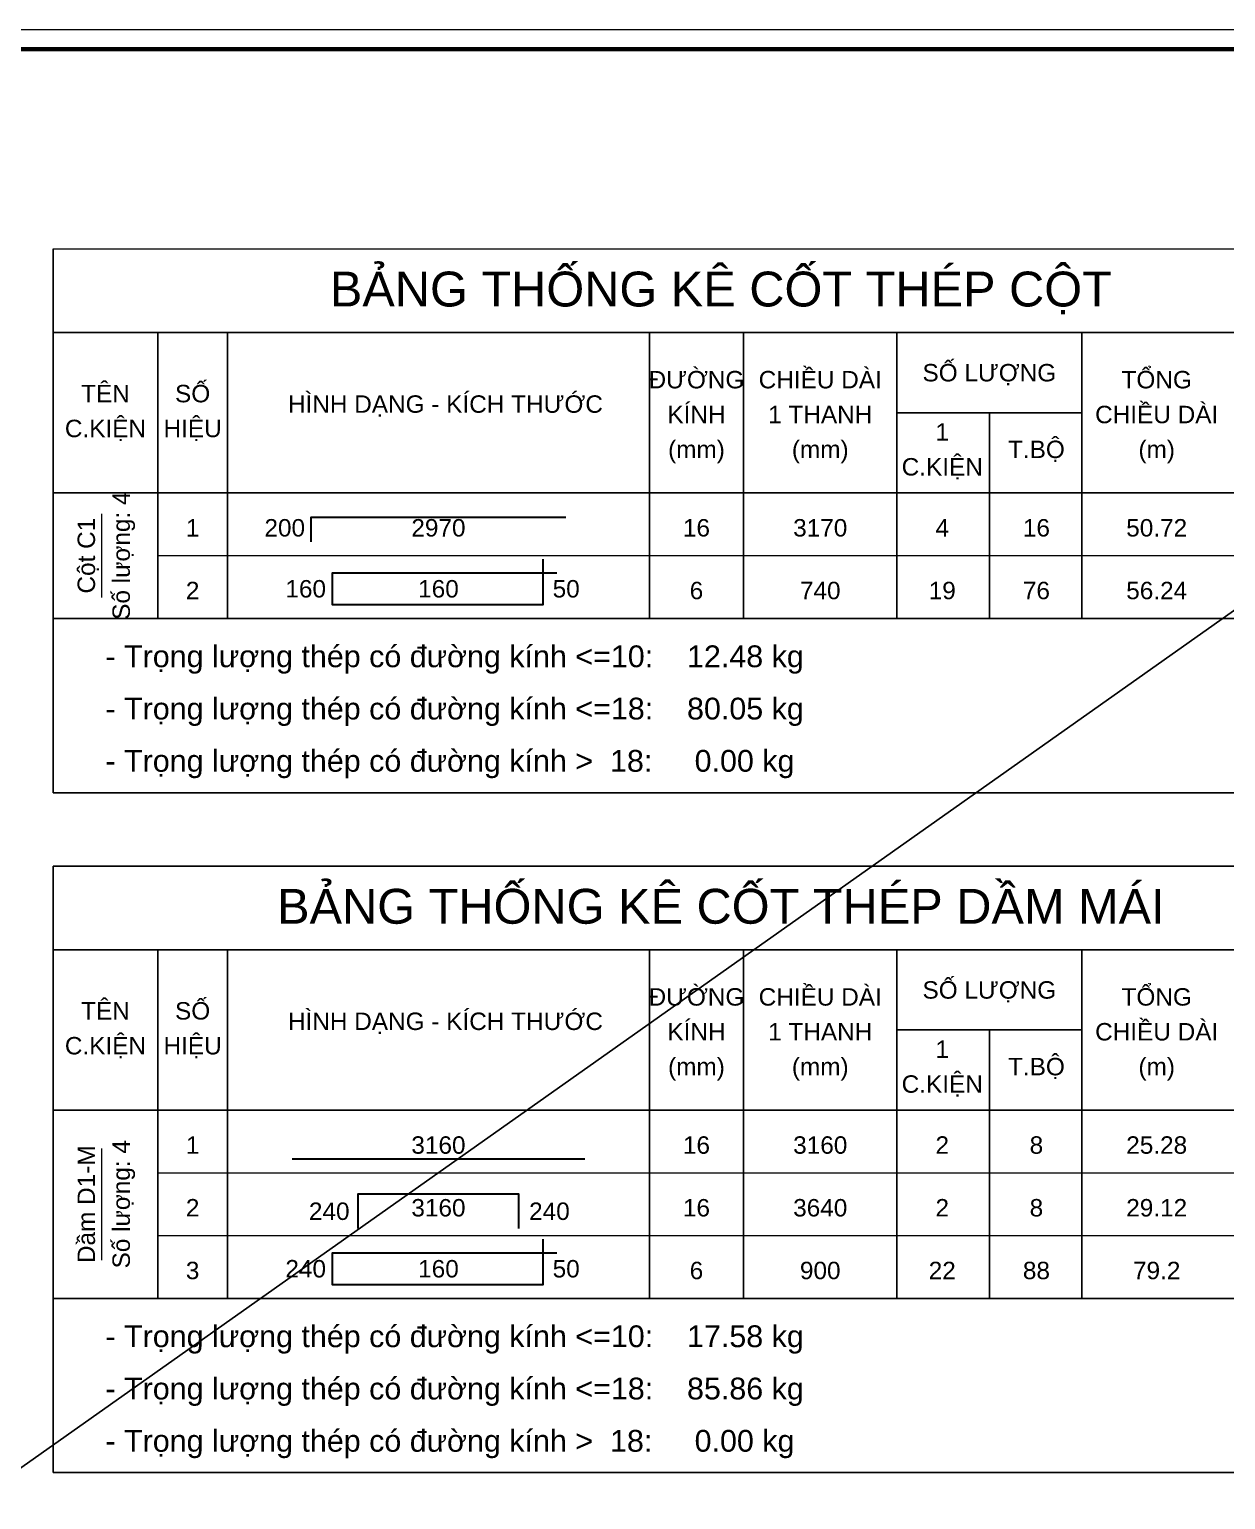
# Model space of a CAD drawing. Header units: millimetres. Extents: x 19378 to 572383, y -1120116 to -527168.
# Drawn here: x 219888 to 224698, y -554261 to -548347 of the extents above; entities that cross this region are included whole.
import ezdxf
from ezdxf.enums import TextEntityAlignment as Align

# ---------------------------------------------------------------- set-up
doc = ezdxf.new("R2010")
doc.units = ezdxf.units.MM
doc.header["$MEASUREMENT"] = 0
doc.linetypes.add('HIDDEN', pattern=[0.375, 0.25, -0.125])
doc.linetypes.add('HIDDENX2', pattern=[0.75, 0.5, -0.25])
doc.layers.get('Defpoints').update_dxf_attribs({"color": 1})
doc.layers.add('KCS_Plotter', color=11, linetype='Continuous', plot=False)
doc.layers.add('Khungten_LCDI', color=7, linetype='Continuous')
for name, color, linetype, lineweight in [('LC MANH DUT', 35, 'HIDDEN', 5), ('LC Net dam 1', 30, 'Continuous', 30), ('LC Net thay', 7, 'Continuous', 25), ('LC Text1', 3, 'Continuous', 20), ('NetMo', 9, 'HIDDENX2', 0), ('Text', 7, 'Continuous', 20)]:
    doc.layers.add(name, color=color, linetype=linetype, lineweight=lineweight)
doc.styles.add('Hoa', font='micross.ttf')
doc.styles.add('Khungten', font='VHAVAN.TTF', dxfattribs={"width": 0.9, "height": 5000})
doc.styles.add('Thuong', font='micross.ttf')
doc.styles.add('Title', font='VHBLACK.TTF', dxfattribs={"width": 0.8})

# ---------------------------------------------------------------- blocks, each defined once
blk = doc.blocks.new('Nha o can bo nhan vien Trung doan')
at = {"layer": 'Defpoints', "lineweight": 0}
blk.add_lwpolyline([(-1200, -14850), (-1200, 14850), (40800, 14850), (40800, -14850)], close=True, dxfattribs=at)
at = {"layer": 'Khungten_LCDI', "color": 5, "lineweight": 60}
blk.add_lwpolyline([(0, -14650), (0, 14650), (40600, 14650), (40600, -14650)], close=True, dxfattribs=at)
at = {"color": 7, "style": 'Khungten', "width": 0.8}
for tag, p in [('REVISION', (39499, -10746)), ('NGAYHT', (39576, -11636))]:
    blk.add_attdef(tag, text='', height=200, dxfattribs=at).set_placement(p, align=Align.CENTER)
at = {"layer": 'LC Text1', "style": 'Title', "width": 1.485915}
for tag, p, p2 in [('TENBANVE1', (36913, -8886), (40339, -8886)), ('TENBANVE2', (36913, -9562), (40339, -9562))]:
    blk.add_attdef(tag, text='', height=250, dxfattribs=at).set_placement(p, p2, align=Align.FIT)
at = {"layer": 'LC Text1', "style": 'Title', "width": 0.7}
blk.add_attdef('SOBANVE', text='', height=250, dxfattribs=at).set_placement((39562, -13896), align=Align.CENTER)

msp = doc.modelspace()

# ---------------------------------------------------------------- linework, layer by layer
at = {"layer": 'KCS_Plotter', "ltscale": 2}
msp.add_line((211235.6, -560227.2), (228035.6, -548347.2), dxfattribs=at)
at = {"layer": 'LC MANH DUT'}
for p, q in [((220404.2, -550464), (225353, -550464)), ((220404.2, -550716.4), (225353, -550716.4)), ((220404.2, -552946.8), (225353, -552946.8)), ((220404.2, -553199.2), (225353, -553199.2))]:
    msp.add_line(p, q, dxfattribs=at)
at = {"layer": 'LC Net dam 1'}
for points in [[(221021.1, -550408), (221021.1, -550309.8), (222044.5, -550309.8)], [(222009.4, -550534.1), (221105.2, -550534.1), (221105.2, -550660.3), (221953.4, -550660.3), (221953.4, -550478.1)], [(220944, -552890.8), (222121.6, -552890.8)], [(221210.3, -553171.1), (221210.3, -553030.9), (221855.2, -553030.9), (221855.2, -553171.1)], [(222009.4, -553269.3), (221105.2, -553269.3), (221105.2, -553395.4), (221953.4, -553395.4), (221953.4, -553213.2)]]:
    msp.add_lwpolyline(points, dxfattribs=at)
at = {"layer": 'LC Net thay'}
for p, q in [((219983.7, -549230.4), (219983.7, -551417.4)), ((219983.7, -549566.8), (225353, -549566.8)), ((220404.2, -549566.8), (220404.2, -550716.4)), ((220684.6, -549566.8), (220684.6, -550716.4)), ((222380.9, -549566.8), (222380.9, -550716.4)), ((222759.5, -549566.8), (222759.5, -550716.4)), ((223376.3, -549566.8), (223376.3, -550716.4)), ((224119.3, -549566.8), (224119.3, -550716.4)), ((223376.3, -549889.3), (224119.3, -549889.3)), ((223747.8, -549889.3), (223747.8, -550716.4)), ((219983.7, -550211.7), (225353, -550211.7)), ((219983.7, -550716.4), (225353, -550716.4)), ((219983.7, -550716.4), (225353, -550716.4)), ((219983.7, -551417.4), (225353, -551417.4)), ((219983.7, -551713.1), (225353, -551713.1)), ((219983.7, -551713.1), (219983.7, -554152.5)), ((219983.7, -552049.6), (225353, -552049.6)), ((220404.2, -552049.6), (220404.2, -553451.5)), ((220684.6, -552049.6), (220684.6, -553451.5)), ((222380.9, -552049.6), (222380.9, -553451.5)), ((222759.5, -552049.6), (222759.5, -553451.5)), ((223376.3, -552049.6), (223376.3, -553451.5)), ((224119.3, -552049.6), (224119.3, -553451.5)), ((223376.3, -552372), (224119.3, -552372)), ((223747.8, -552372), (223747.8, -553451.5)), ((219983.7, -552694.5), (225353, -552694.5)), ((219983.7, -553451.5), (225353, -553451.5)), ((219983.7, -554152.5), (225353, -554152.5))]:
    msp.add_line(p, q, dxfattribs=at)
at = {"layer": 'LC Text1'}
for p, q in [((220179.9, -550632.3), (220179.9, -550295.8)), ((220179.9, -553297.3), (220179.9, -552848.7))]:
    msp.add_line(p, q, dxfattribs=at)
at = {"layer": 'NetMo'}
msp.add_line((220404.2, -553451.5), (225353, -553451.5), dxfattribs=at)
at = {"layer": 'Text'}
for p, q in [((219983.7, -549230.4), (225353, -549230.4)), ((219983.7, -553451.5), (225353, -553451.5))]:
    msp.add_line(p, q, dxfattribs=at)

# ---------------------------------------------------------------- block references
at = {"layer": 'LC Net thay', "xscale": 0.3999999999995706, "yscale": 0.3999999999995706, "zscale": 0.3999999999995706}
msp.add_blockref('Nha o can bo nhan vien Trung doan', (211715.6, -554287.2), dxfattribs=at)

# ---------------------------------------------------------------- texts
at = {"layer": 'LC Text1', "color": 4, "style": 'Hoa'}
for s, p in [('BẢNG THỐNG KÊ CỐT THÉP CỘT', (222668.3, -549461.7)), ('BẢNG THỐNG KÊ CỐT THÉP DẦM MÁI', (222668.3, -551944.5))]:
    msp.add_text(s, height=140.192, dxfattribs=at).set_placement(p, align=Align.CENTER)
at = {"layer": 'LC Text1'}
for s, height, style, p in [('SỐ LƯỢNG', 70.1, 'Hoa', (223747.8, -549763.1)), ('ĐƯỜNG', 70.1, 'Hoa', (222570.2, -549791.1)), ('CHIỀU DÀI', 70.1, 'Hoa', (223067.9, -549791.1)), ('TỔNG', 70.1, 'Hoa', (224420.7, -549791.1)), ('TÊN', 70.1, 'Hoa', (220193.9, -549847.2)), ('SỐ', 70.1, 'Hoa', (220544.4, -549847.2)), ('HÌNH DẠNG - KÍCH THƯỚC', 70.096, 'Hoa', (221560.8, -549889.3)), ('KÍNH', 70.1, 'Hoa', (222570.2, -549931.3)), ('CHIỀU DÀI', 70.1, 'Hoa', (224420.7, -549931.3)), ('C.KIỆN', 70.1, 'Hoa', (220193.9, -549987.4)), ('HIỆU', 70.1, 'Hoa', (220544.4, -549987.4)), ('1 THANH', 70.1, 'Hoa', (223067.9, -549931.3)), ('1', 70.1, 'Hoa', (223558.5, -550001.4)), ('(mm)', 70.1, 'Thuong', (222570.2, -550071.5)), ('(mm)', 70.1, 'Thuong', (223067.9, -550071.5)), ('T.BỘ', 70.1, 'Hoa', (223937.1, -550071.5)), ('(m)', 70.1, 'Thuong', (224420.7, -550071.5)), ('C.KIỆN', 70.1, 'Hoa', (223558.5, -550141.6)), ('SỐ LƯỢNG', 70.1, 'Hoa', (223747.8, -552245.9)), ('ĐƯỜNG', 70.1, 'Hoa', (222570.2, -552273.9)), ('CHIỀU DÀI', 70.1, 'Hoa', (223067.9, -552273.9)), ('TỔNG', 70.1, 'Hoa', (224420.7, -552273.9)), ('TÊN', 70.1, 'Hoa', (220193.9, -552330)), ('SỐ', 70.1, 'Hoa', (220544.4, -552330)), ('HÌNH DẠNG - KÍCH THƯỚC', 70.096, 'Hoa', (221560.8, -552372)), ('KÍNH', 70.1, 'Hoa', (222570.2, -552414.1)), ('1 THANH', 70.1, 'Hoa', (223067.9, -552414.1)), ('CHIỀU DÀI', 70.1, 'Hoa', (224420.7, -552414.1)), ('C.KIỆN', 70.1, 'Hoa', (220193.9, -552470.2)), ('HIỆU', 70.1, 'Hoa', (220544.4, -552470.2)), ('1', 70.1, 'Hoa', (223558.5, -552484.2)), ('(mm)', 70.1, 'Thuong', (222570.2, -552554.3)), ('(mm)', 70.1, 'Thuong', (223067.9, -552554.3)), ('T.BỘ', 70.1, 'Hoa', (223937.1, -552554.3)), ('(m)', 70.1, 'Thuong', (224420.7, -552554.3)), ('C.KIỆN', 70.1, 'Hoa', (223558.5, -552624.4))]:
    msp.add_text(s, height=height, dxfattribs=dict(at, style=style)).set_placement(p, align=Align.CENTER)
at = {"layer": 'LC Text1', "style": 'Hoa'}
for s, height, p in [('Số lượng: 4', 70.096, (220292.1, -550464)), ('Cột C1', 70.1, (220151.9, -550464)), ('Dầm D1-M', 70.1, (220151.9, -553073)), ('Số lượng: 4', 70.096, (220292.1, -553073))]:
    msp.add_text(s, height=height, rotation=90.00021, dxfattribs=at).set_placement(p, align=Align.CENTER)
for s, p in [('1', (220544.4, -550408)), ('2970', (221532.8, -550408)), ('16', (222570.2, -550408)), ('2', (220544.4, -550660.3)), ('160', (221532.8, -550653.3)), ('6', (222570.2, -550660.3)), ('1', (220544.4, -552890.8)), ('3160', (221532.8, -552890.8)), ('16', (222570.2, -552890.8)), ('3160', (223067.9, -552890.8)), ('2', (223558.5, -552890.8)), ('8', (223937.1, -552890.8)), ('25.28', (224420.7, -552890.8)), ('2', (220544.4, -553143.1)), ('3160', (221532.8, -553143.1)), ('16', (222570.2, -553143.1)), ('3', (220544.4, -553395.4)), ('160', (221532.8, -553388.4)), ('6', (222570.2, -553395.4))]:
    msp.add_text(s, height=70.1, dxfattribs=at).set_placement(p, align=Align.BOTTOM_CENTER)
for s, p in [('200', (220996.5, -550408)), ('160', (221080.7, -550653.3)), ('240', (221175.3, -553157.1)), ('240', (221080.7, -553388.4))]:
    msp.add_text(s, height=70.1, dxfattribs=at).set_placement(p, align=Align.BOTTOM_RIGHT)
at = {"layer": 'LC Text1', "color": 7, "style": 'Hoa'}
for s, p in [('3170', (223067.9, -550408)), ('4', (223558.5, -550408)), ('16', (223937.1, -550408)), ('50.72', (224420.7, -550408)), ('740', (223067.9, -550660.3)), ('19', (223558.5, -550660.3)), ('76', (223937.1, -550660.3)), ('56.24', (224420.7, -550660.3)), ('3640', (223067.9, -553143.1)), ('2', (223558.5, -553143.1)), ('8', (223937.1, -553143.1)), ('29.12', (224420.7, -553143.1)), ('900', (223067.9, -553395.4)), ('22', (223558.5, -553395.4)), ('88', (223937.1, -553395.4)), ('79.2', (224420.7, -553395.4))]:
    msp.add_text(s, height=70.1, dxfattribs=at).set_placement(p, align=Align.BOTTOM_CENTER)
at = {"layer": 'LC Text1', "style": 'Hoa'}
for s, p in [('50', (221991.9, -550653.3)), ('240', (221897.3, -553157.1)), ('50', (221991.9, -553388.4))]:
    msp.add_text(s, height=70.1, dxfattribs=at).set_placement(p, align=Align.BOTTOM_LEFT)
for s, p in [('- Trọng lượng thép có đường kính <=10:    12.48 kg', (220193.9, -550912.7)), ('- Trọng lượng thép có đường kính <=18:    80.05 kg', (220193.9, -551123)), ('- Trọng lượng thép có đường kính >  18:     0.00 kg', (220193.9, -551333.2)), ('- Trọng lượng thép có đường kính <=10:    17.58 kg', (220193.9, -553647.8)), ('- Trọng lượng thép có đường kính <=18:    85.86 kg', (220193.9, -553858.1)), ('- Trọng lượng thép có đường kính >  18:     0.00 kg', (220193.9, -554068.4))]:
    msp.add_text(s, height=87.62, dxfattribs=at).set_placement(p)

doc.saveas('drawing.dxf')
